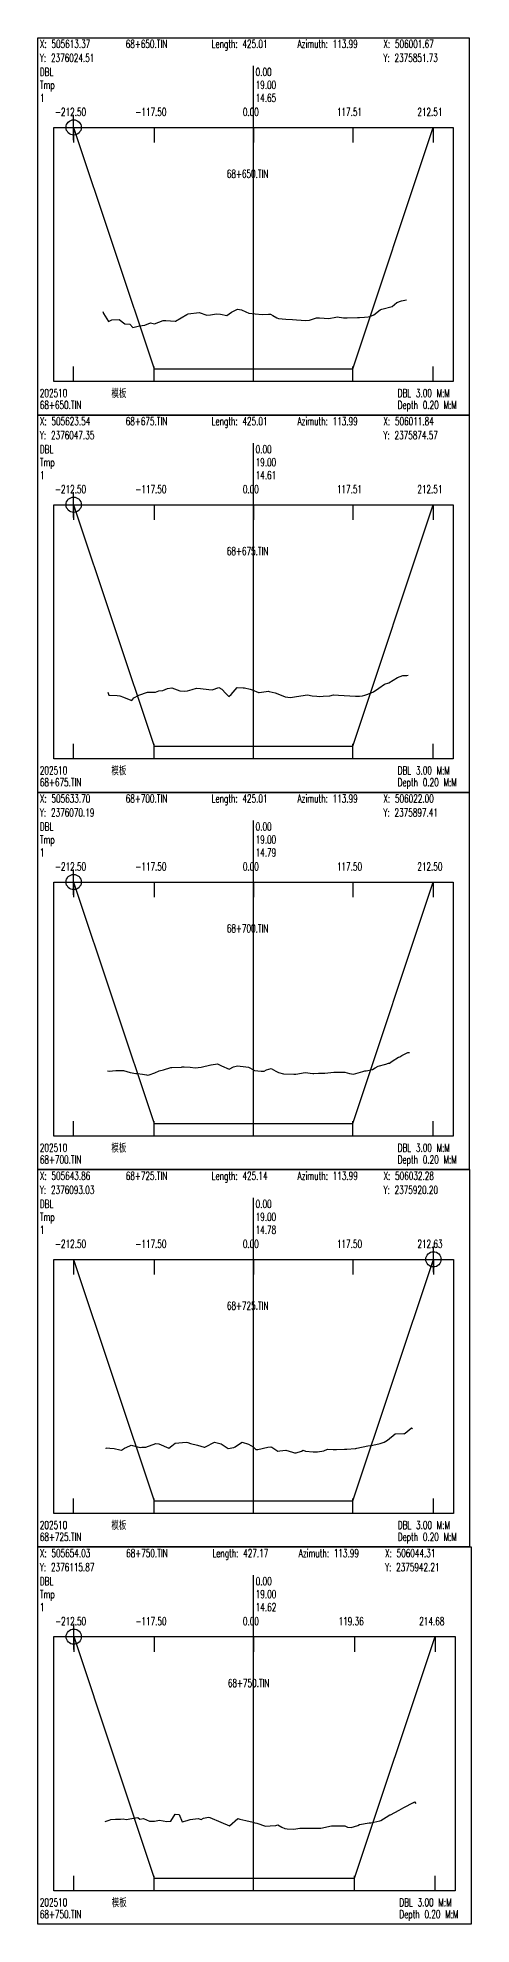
# Model space of a CAD drawing. Extents: x 1 to 194, y -24202 to 0.
# Drawn here: x 1 to 172, y -6088 to -5345 of the extents above; entities that cross this region are included whole.
import ezdxf

# ---------------------------------------------------------------- set-up
doc = ezdxf.new("R2010")
doc.units = 0
doc.header["$MEASUREMENT"] = 0
doc.layers.add('LABELS', color=7, linetype='Continuous')
doc.layers.add('XSECTION', color=7, linetype='Continuous')
doc.styles.get("Standard").update_dxf_attribs({"font": 'txt.shx'})

msp = doc.modelspace()

# ---------------------------------------------------------------- linework, layer by layer
at = {"color": 1}
for p, q in [((10.17, -5380.43), (20.17, -5380.43)), ((15.17, -5385.43), (15.17, -5375.43)), ((10.17, -5528.91), (20.17, -5528.91)), ((15.17, -5533.91), (15.17, -5523.91)), ((10.17, -5677.39), (20.17, -5677.39)), ((15.17, -5682.39), (15.17, -5672.39)), ((151.88, -5825.86), (161.88, -5825.86)), ((156.88, -5830.86), (156.88, -5820.86)), ((10.21, -5974.34), (20.21, -5974.34)), ((15.21, -5979.34), (15.21, -5969.34))]:
    msp.add_line(p, q, dxfattribs=at)
for centre in [(15.17, -5380.43), (15.17, -5528.91), (15.17, -5677.39), (156.88, -5825.86), (15.21, -5974.34)]:
    msp.add_circle(centre, 3, dxfattribs=at)
at = {"layer": 'XSECTION', "color": 0, "linetype": 'Continuous'}
for points in [[(1, -5345.15), (171, -5345.15), (171, -5493.61), (1, -5493.61), (1, -5345.15)], [(86, -5480.43), (86, -5356.2)], [(86, -5480.43), (86, -5356.2)], [(7.3, -5380.43), (164.71, -5380.43), (164.71, -5480.43), (7.3, -5480.43), (7.3, -5380.43)], [(15.17, -5380.43), (15.17, -5386.37)], [(15.17, -5380.43), (46.83, -5475.43)], [(15.17, -5380.43), (46.83, -5475.43)], [(46.83, -5380.43), (46.83, -5386.37)], [(86, -5380.43), (86, -5386.37)], [(125.17, -5380.43), (125.17, -5386.37)], [(125.17, -5475.43), (156.84, -5380.43)], [(125.17, -5475.43), (156.84, -5380.43)], [(156.84, -5380.43), (156.84, -5386.37)], [(15.17, -5480.43), (15.17, -5474.5)], [(46.83, -5480.43), (46.83, -5474.5)], [(46.83, -5475.43), (86, -5475.43)], [(46.83, -5475.43), (46.83, -5475.43)], [(46.83, -5475.43), (86, -5475.43)], [(86, -5480.43), (86, -5474.5)], [(86, -5475.43), (125.17, -5475.43)], [(86, -5475.43), (125.17, -5475.43)], [(125.17, -5480.43), (125.17, -5474.5)], [(125.17, -5475.43), (125.17, -5475.43)], [(156.84, -5480.43), (156.84, -5474.5)], [(1, -5493.62), (171, -5493.62), (171, -5642.09), (1, -5642.09), (1, -5493.62)], [(86, -5628.91), (86, -5504.68)], [(86, -5628.91), (86, -5504.68)], [(7.3, -5528.91), (164.71, -5528.91), (164.71, -5628.91), (7.3, -5628.91), (7.3, -5528.91)], [(15.17, -5528.91), (15.17, -5534.85)], [(15.17, -5528.91), (46.83, -5623.91)], [(15.17, -5528.91), (46.83, -5623.91)], [(46.83, -5528.91), (46.83, -5534.85)], [(86, -5528.91), (86, -5534.85)], [(125.17, -5528.91), (125.17, -5534.85)], [(125.17, -5623.91), (156.84, -5528.91)], [(125.17, -5623.91), (156.84, -5528.91)], [(156.84, -5528.91), (156.84, -5534.85)], [(15.17, -5628.91), (15.17, -5622.97)], [(46.83, -5628.91), (46.83, -5622.97)], [(46.83, -5623.91), (86, -5623.91)], [(46.83, -5623.91), (46.83, -5623.91)], [(46.83, -5623.91), (86, -5623.91)], [(86, -5628.91), (86, -5622.97)], [(86, -5623.91), (125.17, -5623.91)], [(86, -5623.91), (125.17, -5623.91)], [(125.17, -5628.91), (125.17, -5622.97)], [(125.17, -5623.91), (125.17, -5623.91)], [(156.84, -5628.91), (156.84, -5622.97)], [(1, -5642.1), (171, -5642.1), (171, -5790.56), (1, -5790.56), (1, -5642.1)], [(86, -5777.39), (86, -5653.15)], [(86, -5777.39), (86, -5653.15)], [(7.3, -5677.39), (164.7, -5677.39), (164.7, -5777.39), (7.3, -5777.39), (7.3, -5677.39)], [(15.17, -5677.39), (15.17, -5683.32)], [(15.17, -5677.39), (46.83, -5772.39)], [(15.17, -5677.39), (46.83, -5772.39)], [(46.83, -5677.39), (46.83, -5683.32)], [(86, -5677.39), (86, -5683.32)], [(125.17, -5677.39), (125.17, -5683.32)], [(125.17, -5772.39), (156.83, -5677.39)], [(125.17, -5772.39), (156.83, -5677.39)], [(156.83, -5677.39), (156.83, -5683.32)], [(15.17, -5777.39), (15.17, -5771.45)], [(46.83, -5777.39), (46.83, -5771.45)], [(46.83, -5772.39), (86, -5772.39)], [(46.83, -5772.39), (46.83, -5772.39)], [(46.83, -5772.39), (86, -5772.39)], [(86, -5777.39), (86, -5771.45)], [(86, -5772.39), (125.17, -5772.39)], [(86, -5772.39), (125.17, -5772.39)], [(125.17, -5777.39), (125.17, -5771.45)], [(125.17, -5772.39), (125.17, -5772.39)], [(156.83, -5777.39), (156.83, -5771.45)], [(1, -5790.57), (171.05, -5790.57), (171.05, -5939.04), (1, -5939.04), (1, -5790.57)], [(86, -5925.86), (86, -5801.63)], [(86, -5925.86), (86, -5801.63)], [(7.3, -5825.86), (164.75, -5825.86), (164.75, -5925.86), (7.3, -5925.86), (7.3, -5825.86)], [(15.17, -5825.86), (15.17, -5831.8)], [(15.17, -5825.86), (46.84, -5920.86)], [(15.17, -5825.86), (46.84, -5920.86)], [(46.84, -5825.86), (46.84, -5831.8)], [(86, -5825.86), (86, -5831.8)], [(125.17, -5825.86), (125.17, -5831.8)], [(125.17, -5920.86), (156.88, -5825.86)], [(125.17, -5920.86), (156.88, -5825.86)], [(156.88, -5825.86), (156.88, -5831.8)], [(15.17, -5925.86), (15.17, -5919.92)], [(46.84, -5925.86), (46.84, -5919.92)], [(46.84, -5920.86), (86, -5920.86)], [(46.84, -5920.86), (46.84, -5920.86)], [(46.84, -5920.86), (86, -5920.86)], [(86, -5925.86), (86, -5919.92)], [(86, -5920.86), (125.17, -5920.86)], [(86, -5920.86), (125.17, -5920.86)], [(125.17, -5925.86), (125.17, -5919.92)], [(125.17, -5920.86), (125.17, -5920.86)], [(156.88, -5925.86), (156.88, -5919.92)], [(1, -5939.05), (171.81, -5939.05), (171.81, -6087.52), (1, -6087.52), (1, -5939.05)], [(86.04, -6074.34), (86.04, -5950.1)], [(86.04, -6074.34), (86.04, -5950.1)], [(7.3, -5974.34), (165.51, -5974.34), (165.51, -6074.34), (7.3, -6074.34), (7.3, -5974.34)], [(15.21, -5974.34), (15.21, -5980.28)], [(15.21, -5974.34), (46.87, -6069.34)], [(15.21, -5974.34), (46.87, -6069.34)], [(46.87, -5974.34), (46.87, -5980.28)], [(86.04, -5974.34), (86.04, -5980.28)], [(125.83, -5974.34), (125.83, -5980.28)], [(125.83, -6069.34), (157.6, -5974.34)], [(125.83, -6069.34), (157.6, -5974.34)], [(157.6, -5974.34), (157.6, -5980.28)], [(15.21, -6074.34), (15.21, -6068.4)], [(46.87, -6074.34), (46.87, -6068.4)], [(46.87, -6069.34), (86.04, -6069.34)], [(46.87, -6069.34), (46.87, -6069.34)], [(46.87, -6069.34), (86.04, -6069.34)], [(86.04, -6074.34), (86.04, -6068.4)], [(86.04, -6069.34), (125.83, -6069.34)], [(86.04, -6069.34), (125.83, -6069.34)], [(125.83, -6074.34), (125.83, -6068.4)], [(125.83, -6069.34), (125.83, -6069.34)], [(157.6, -6074.34), (157.6, -6068.4)]]:
    msp.add_lwpolyline(points, dxfattribs=at)
at = {"layer": 'XSECTION', "color": 1, "linetype": 'Continuous'}
for points in [[(26.72, -5452.93), (26.95, -5453.68), (28.84, -5456.83), (30.16, -5456.18), (33.15, -5456.08), (35.39, -5457.68), (37.35, -5457.88), (38.52, -5459.13), (41.13, -5458.48), (43.2, -5458.28), (45.39, -5457.28), (47, -5457.68), (50.37, -5456.38), (50.46, -5456.38), (50.5, -5456.38), (51.49, -5456.43), (55.15, -5456.68), (55.3, -5456.68), (59.78, -5454.08), (60.26, -5453.83), (64.65, -5453.23), (67.61, -5454.38), (69.06, -5454.23), (71.42, -5453.73), (73.03, -5453.88), (75.48, -5454.48), (77.28, -5453.08), (79.7, -5451.93), (81.25, -5452.23), (83, -5453.03), (84.11, -5453.48), (86.69, -5453.78), (89.42, -5454.03), (91.96, -5453.93), (92.73, -5453.88), (93.57, -5454.43), (95.15, -5455.38), (95.88, -5455.63), (98.76, -5455.83), (101.38, -5455.98), (102.97, -5456.18), (106.67, -5456.48), (108.1, -5456.28), (110.87, -5455.38), (112.06, -5455.43), (115.7, -5455.58), (118.48, -5455.13), (119, -5455.03), (121.46, -5455.33), (122.09, -5455.33), (122.94, -5455.33), (126.99, -5455.28), (127.79, -5455.28), (129.67, -5455.13), (131.16, -5455.03), (131.85, -5454.88), (133.45, -5454.23), (135.95, -5452.28), (136.23, -5452.08), (136.61, -5451.93), (140.68, -5450.93), (142.41, -5449.38), (144.36, -5448.63), (146.33, -5448.28)], [(28.69, -5602.66), (29.03, -5603.81), (32.31, -5603.96), (33.41, -5604.16), (34.77, -5604.66), (37.04, -5605.51), (38.05, -5605.96), (38.84, -5604.96), (40.86, -5603.81), (44.3, -5602.71), (44.69, -5602.66), (45.13, -5602.61), (47.47, -5602.61), (48.75, -5602.16), (50.33, -5602.06), (52.12, -5601.26), (53.89, -5600.91), (56.99, -5602.11), (58.72, -5602.31), (59.96, -5602.16), (61.82, -5601.66), (63.57, -5601.16), (65.14, -5601.26), (68.42, -5601.66), (69.68, -5601.76), (72.31, -5600.86), (73.48, -5601.51), (75.1, -5603.26), (76.24, -5604.41), (77.21, -5603.61), (79.64, -5600.86), (81.97, -5600.96), (82.5, -5600.96), (84.76, -5601.51), (85.14, -5601.66), (85.46, -5601.71), (87.92, -5602.81), (87.93, -5602.81), (88.18, -5602.76), (91.91, -5602.31), (92.19, -5602.36), (94.52, -5602.91), (96.24, -5603.56), (98.54, -5604.46), (100.62, -5604.76), (102.13, -5604.51), (106.37, -5603.86), (107.28, -5603.76), (109.1, -5604.16), (110.91, -5604.31), (112.03, -5604.41), (113.39, -5604.31), (116.05, -5604.06), (117.5, -5603.76), (119.54, -5603.81), (121.68, -5604.01), (126.13, -5604.26), (127.8, -5604.26), (128.91, -5604.06), (129.88, -5603.81), (131.11, -5603.41), (133.32, -5602.51), (135.33, -5601.06), (137.56, -5599.51), (139.28, -5598.96), (142.69, -5596.96), (144.88, -5596.06), (146.43, -5596.11), (146.96, -5596.01)], [(28.51, -5751.69), (29.11, -5751.84), (31.8, -5751.49), (34.75, -5751.49), (34.75, -5751.49), (34.75, -5751.49), (37.37, -5752.39), (39.63, -5752.79), (40.33, -5752.79), (42.23, -5752.99), (43.8, -5753.29), (44.16, -5753.34), (44.92, -5753.24), (47.17, -5752.49), (48.9, -5751.74), (50.6, -5751.29), (53.42, -5750.39), (53.81, -5750.39), (57.66, -5750.24), (57.92, -5750.09), (58.66, -5750.09), (61.02, -5750.19), (62.99, -5750.49), (65.41, -5750.24), (69.2, -5749.29), (69.25, -5749.29), (69.32, -5749.29), (71.87, -5748.99), (73.38, -5749.69), (76.37, -5750.99), (78.16, -5750.14), (79.71, -5749.74), (82.97, -5750.09), (84.07, -5750.29), (84.56, -5750.54), (86.4, -5751.59), (89.07, -5751.79), (90.17, -5751.84), (91.15, -5751.24), (92.95, -5750.79), (94.86, -5751.79), (95.85, -5752.29), (97.87, -5752.89), (101.91, -5752.99), (102.26, -5752.99), (102.69, -5752.99), (106.3, -5752.39), (109.35, -5752.69), (109.72, -5752.69), (111.59, -5752.64), (113.59, -5752.59), (113.84, -5752.59), (114.14, -5752.59), (117.62, -5752.19), (118.42, -5752.19), (122.03, -5752.19), (123.82, -5752.74), (125.34, -5753.04), (129.07, -5751.94), (129.86, -5751.74), (130.33, -5751.69), (132.87, -5751.14), (133.98, -5750.49), (135.06, -5749.79), (138.14, -5749.04), (139.22, -5748.69), (139.55, -5748.64), (140.65, -5747.89), (143.13, -5746.24), (143.69, -5746.14), (144.45, -5745.64), (146.84, -5744.44), (147.41, -5744.44)], [(27.84, -5900.26), (27.97, -5900.06), (29.4, -5900.21), (31.11, -5900.26), (33.33, -5900.76), (34.03, -5900.91), (35.15, -5900.16), (37.24, -5899.26), (37.87, -5898.96), (41.43, -5899.86), (41.98, -5899.81), (43.55, -5899.76), (47.54, -5898.31), (48.73, -5898.46), (52.72, -5900.16), (53.81, -5899.31), (55.1, -5898.21), (59.49, -5897.76), (60.17, -5897.96), (61.22, -5898.36), (63.96, -5899.01), (66.53, -5899.81), (66.86, -5899.71), (67.09, -5899.66), (70.66, -5897.86), (73.23, -5898.41), (75.2, -5899.81), (76.05, -5900.36), (78.23, -5899.91), (78.8, -5899.61), (79.29, -5899.26), (81.51, -5897.86), (84.02, -5898.56), (85.88, -5899.61), (86.88, -5900.71), (87.71, -5900.71), (91.65, -5899.81), (92.81, -5899.66), (93.17, -5899.71), (95.53, -5901.31), (96.38, -5901.21), (98.81, -5901.01), (101.32, -5901.76), (102.15, -5902.01), (102.77, -5902.01), (104.89, -5901.31), (105.51, -5900.96), (106.49, -5901.31), (109.48, -5901.56), (111.21, -5901.56), (113.7, -5901.26), (115.18, -5900.51), (117.34, -5900.71), (118.76, -5900.71), (121.84, -5900.61), (121.89, -5900.61), (122.82, -5900.56), (126.01, -5900.31), (126.38, -5900.36), (126.72, -5900.21), (131.09, -5899.31), (132.98, -5899.01), (135.91, -5898.36), (137.52, -5897.81), (138.73, -5897.06), (141.75, -5894.46), (145.22, -5894.36), (145.48, -5894.46), (145.72, -5894.21), (148.07, -5892.36), (148.28, -5892.21), (148.59, -5892.51)], [(27.6, -6047.14), (29.15, -6046.49), (29.86, -6046.24), (31.61, -6046.14), (33.67, -6046.19), (34.7, -6046.04), (35.88, -6046.24), (39.48, -6045.64), (40.51, -6045.54), (41.21, -6046.19), (42.67, -6045.84), (45.01, -6046.89), (47.02, -6046.89), (49.04, -6046.59), (51.88, -6047.04), (53.47, -6046.94), (55.21, -6044.24), (56.77, -6044.29), (57.93, -6047.19), (59.87, -6046.74), (61.03, -6046.24), (64.2, -6045.94), (65.37, -6046.24), (66.36, -6045.74), (68.26, -6045.34), (68.87, -6045.54), (73.09, -6047.34), (76.51, -6048.79), (76.52, -6048.79), (76.54, -6048.79), (79.82, -6045.89), (80.68, -6046.19), (83.05, -6046.74), (85.91, -6047.39), (86.59, -6047.64), (87.33, -6047.79), (90.69, -6048.94), (92.6, -6048.74), (94.83, -6048.59), (95.6, -6048.39), (97.21, -6049.24), (98.39, -6049.79), (99.23, -6049.94), (101.93, -6050.09), (104.24, -6049.74), (107.32, -6049.74), (107.99, -6049.69), (108.23, -6049.69), (112.27, -6049.74), (112.51, -6049.74), (116.67, -6048.79), (116.79, -6048.74), (117.07, -6048.74), (122.05, -6048.74), (123.08, -6049.29), (124.53, -6049.49), (127.15, -6048.59), (127.71, -6048.29), (131.59, -6047.64), (132.23, -6047.59), (135.72, -6046.79), (136.15, -6046.64), (138.29, -6045.34), (139.75, -6044.49), (139.99, -6044.44), (143.36, -6042.59), (145.23, -6041.54), (148.98, -6039.59), (149.4, -6039.39), (149.89, -6039.99)]]:
    msp.add_lwpolyline(points, dxfattribs=at)

# ---------------------------------------------------------------- texts
at = {"layer": 'LABELS', "color": 0, "width": 0.666667}
for s, height, p in [('Y: 2376024.51', 3.1482, (1.85, -5354.67)), ('X: 505613.37', 3.1482, (1.85, -5349.15)), ('68+650.TIN', 3.148, (35.68, -5349.15)), ('Length: 425.01', 3.1482, (69.51, -5349.15)), ('Azimuth: 113.99', 3.1482, (103.34, -5349.15)), ('Y: 2375851.73', 3.1482, (137.17, -5354.67)), ('X: 506001.67', 3.1482, (137.17, -5349.15)), ('DBL', 3.148, (1.85, -5360.2)), ('0.00', 3.148, (86.85, -5360.2)), ('0.00', 3.148, (86.85, -5360.2)), ('Tmp', 3.148, (1.85, -5365.3)), ('19.00', 3.148, (86.85, -5365.3)), ('19.00', 3.148, (86.85, -5365.3)), ('-212.50', 3.148, (7.82, -5375.93)), ('-117.50', 3.148, (39.49, -5375.93)), ('0.00', 3.148, (81.8, -5375.93)), ('117.51', 3.148, (118.87, -5375.93)), ('212.51', 3.148, (150.54, -5375.93)), ('68+650.TIN', 3.148, (75.51, -5400.25)), ('模板', 3.148, (30.04, -5486.56)), ('DBL 3.00 M:M', 3.1482, (142.81, -5486.56)), ('68+650.TIN', 3.148, (1.85, -5491.23)), ('Depth 0.20 M:M', 3.1482, (142.81, -5491.23)), ('Y: 2376047.35', 3.1482, (1.85, -5503.15)), ('X: 505623.54', 3.1482, (1.85, -5497.62)), ('68+675.TIN', 3.148, (35.68, -5497.62)), ('Length: 425.01', 3.1482, (69.51, -5497.62)), ('Azimuth: 113.99', 3.1482, (103.34, -5497.62)), ('Y: 2375874.57', 3.1482, (137.17, -5503.15)), ('X: 506011.84', 3.1482, (137.17, -5497.62)), ('DBL', 3.148, (1.85, -5508.67)), ('0.00', 3.148, (86.85, -5508.67)), ('0.00', 3.148, (86.85, -5508.67)), ('Tmp', 3.148, (1.85, -5513.78)), ('19.00', 3.148, (86.85, -5513.78)), ('19.00', 3.148, (86.85, -5513.78)), ('-212.50', 3.148, (7.82, -5524.41)), ('-117.50', 3.148, (39.49, -5524.41)), ('0.00', 3.148, (81.8, -5524.41)), ('117.51', 3.148, (118.87, -5524.41)), ('212.51', 3.148, (150.54, -5524.41)), ('68+675.TIN', 3.148, (75.51, -5548.72)), ('模板', 3.148, (30.04, -5635.03)), ('DBL 3.00 M:M', 3.1482, (142.81, -5635.03)), ('68+675.TIN', 3.148, (1.85, -5639.71)), ('Depth 0.20 M:M', 3.1482, (142.81, -5639.71)), ('Y: 2376070.19', 3.1482, (1.85, -5651.62)), ('X: 505633.70', 3.1482, (1.85, -5646.1)), ('68+700.TIN', 3.148, (35.68, -5646.1)), ('Length: 425.01', 3.1482, (69.51, -5646.1)), ('Azimuth: 113.99', 3.1482, (103.34, -5646.1)), ('Y: 2375897.41', 3.1482, (137.17, -5651.62)), ('X: 506022.00', 3.1482, (137.17, -5646.1)), ('DBL', 3.148, (1.85, -5657.15)), ('0.00', 3.148, (86.85, -5657.15)), ('0.00', 3.148, (86.85, -5657.15)), ('Tmp', 3.148, (1.85, -5662.25)), ('19.00', 3.148, (86.85, -5662.25)), ('19.00', 3.148, (86.85, -5662.25)), ('-212.50', 3.148, (7.82, -5672.88)), ('-117.50', 3.148, (39.49, -5672.88)), ('0.00', 3.148, (81.8, -5672.88)), ('117.50', 3.148, (118.87, -5672.88)), ('212.50', 3.148, (150.54, -5672.88)), ('68+700.TIN', 3.148, (75.5, -5697.2)), ('模板', 3.148, (30.04, -5783.51)), ('DBL 3.00 M:M', 3.1482, (142.81, -5783.51)), ('68+700.TIN', 3.148, (1.85, -5788.19)), ('Depth 0.20 M:M', 3.1482, (142.81, -5788.19)), ('Y: 2376093.03', 3.1482, (1.85, -5800.1)), ('X: 505643.86', 3.1482, (1.85, -5794.57)), ('68+725.TIN', 3.148, (35.69, -5794.57)), ('Length: 425.14', 3.1482, (69.53, -5794.57)), ('Azimuth: 113.99', 3.1482, (103.37, -5794.57)), ('Y: 2375920.20', 3.1482, (137.21, -5800.1)), ('X: 506032.28', 3.1482, (137.21, -5794.57)), ('DBL', 3.148, (1.85, -5805.63)), ('0.00', 3.148, (86.85, -5805.63)), ('0.00', 3.148, (86.85, -5805.63)), ('Tmp', 3.148, (1.85, -5810.73)), ('19.00', 3.148, (86.85, -5810.73)), ('19.00', 3.148, (86.85, -5810.73)), ('-212.50', 3.148, (7.82, -5821.36)), ('-117.50', 3.148, (39.49, -5821.36)), ('0.00', 3.148, (81.81, -5821.36)), ('117.50', 3.148, (118.87, -5821.36)), ('212.63', 3.148, (150.58, -5821.36)), ('68+725.TIN', 3.148, (75.53, -5845.68)), ('模板', 3.148, (30.05, -5931.99)), ('DBL 3.00 M:M', 3.1482, (142.85, -5931.99)), ('68+725.TIN', 3.148, (1.85, -5936.66)), ('Depth 0.20 M:M', 3.1482, (142.85, -5936.66)), ('Y: 2376115.87', 3.1482, (1.85, -5948.58)), ('X: 505654.03', 3.1482, (1.85, -5943.05)), ('68+750.TIN', 3.148, (35.84, -5943.05)), ('Length: 427.17', 3.1482, (69.83, -5943.05)), ('Azimuth: 113.99', 3.1482, (103.82, -5943.05)), ('Y: 2375942.21', 3.1482, (137.81, -5948.58)), ('X: 506044.31', 3.1482, (137.81, -5943.05)), ('DBL', 3.148, (1.85, -5954.1)), ('0.00', 3.148, (86.89, -5954.1)), ('0.00', 3.148, (86.89, -5954.1)), ('Tmp', 3.148, (1.85, -5959.2)), ('19.00', 3.148, (86.89, -5959.2)), ('19.00', 3.148, (86.89, -5959.2)), ('-212.50', 3.148, (7.86, -5969.83)), ('-117.50', 3.148, (39.53, -5969.83)), ('0.00', 3.148, (81.84, -5969.83)), ('119.36', 3.148, (119.53, -5969.83)), ('214.68', 3.148, (151.3, -5969.83)), ('68+750.TIN', 3.148, (75.91, -5994.15)), ('模板', 3.148, (30.18, -6080.46)), ('DBL 3.00 M:M', 3.1482, (143.48, -6080.46)), ('68+750.TIN', 3.148, (1.85, -6085.14)), ('Depth 0.20 M:M', 3.1482, (143.48, -6085.14))]:
    msp.add_text(s, height=height, dxfattribs=at).set_placement(p)
at = {"layer": 'LABELS', "color": 1, "width": 0.666667}
for s, height, p in [('1', 3.15, (1.85, -5370.4)), ('14.65', 3.148, (86.85, -5370.4)), ('14.65', 3.148, (86.85, -5370.4)), ('202510', 3.148, (1.85, -5486.56)), ('1', 3.15, (1.85, -5518.88)), ('14.61', 3.148, (86.85, -5518.88)), ('14.61', 3.148, (86.85, -5518.88)), ('202510', 3.148, (1.85, -5635.03)), ('1', 3.15, (1.85, -5667.35)), ('14.79', 3.148, (86.85, -5667.35)), ('14.79', 3.148, (86.85, -5667.35)), ('202510', 3.148, (1.85, -5783.51)), ('1', 3.15, (1.85, -5815.83)), ('14.78', 3.148, (86.85, -5815.83)), ('14.78', 3.148, (86.85, -5815.83)), ('202510', 3.148, (1.85, -5931.99)), ('1', 3.15, (1.85, -5964.3)), ('14.62', 3.148, (86.89, -5964.3)), ('14.62', 3.148, (86.89, -5964.3)), ('202510', 3.148, (1.85, -6080.46))]:
    msp.add_text(s, height=height, dxfattribs=at).set_placement(p)

doc.saveas('drawing.dxf')
